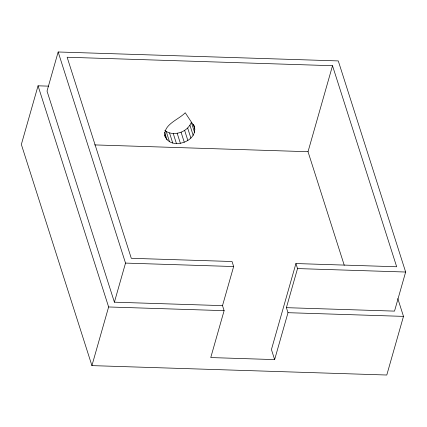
<?xml version="1.0" encoding="UTF-8"?>
<svg xmlns="http://www.w3.org/2000/svg" width="427" height="427" viewBox="0 0 427 427"><rect width="100%" height="100%" fill="white"/><g stroke="black" fill="none" stroke-linecap="round" stroke-linejoin="round"><path stroke-width="0.64" d="M164.544 134.788C168.991 151.798 200.455 141.54 193.821 125.132M48.705 86.153L38.051 85.816L21.35 144.454L91.922 365.613L386.787 375.018L403.488 316.375L397.809 298.585M286.394 307.67L394.516 311.118L405.65 272.026L338.285 60.917L58.163 51.982L47.029 91.079L114.393 302.183L222.51 305.631L224.111 310.659L210.751 357.564L274.636 359.603L288.001 312.692L286.394 307.67L297.534 268.578L295.927 263.55L396.672 266.763L332.521 65.71L67.14 57.245L131.297 258.298L232.042 261.511L233.644 266.539L222.51 305.631M91.922 365.613L108.623 306.97L38.051 85.816M114.393 302.183L125.527 263.091L58.163 51.982M344.247 265.242L308.022 151.713L332.521 65.71M295.927 263.55L271.428 349.553L274.636 359.603M164.801 130.534C173.362 136.998 187.752 132.279 191.323 122.261L194.531 132.317M94.65 144.908L308.022 151.713M125.527 263.091L233.644 266.539M297.534 268.578L405.65 272.026M108.623 306.97L224.111 310.659M288.001 312.692L403.488 316.375M194.226 126.387L185.227 112.744C178.683 119.816 161.79 124.833 165.345 137.302M193.287 124.236L194.893 129.264M189.956 125.282L193.164 135.332M187.677 128.063L190.885 138.113M184.64 130.416L187.848 140.467M181.059 132.183L184.267 142.234M177.168 133.24L180.375 143.296M173.239 133.518L176.447 143.573M169.535 133L172.743 143.05M166.311 131.713L169.519 141.764M164.592 132.263L167 139.805"/></g></svg>
